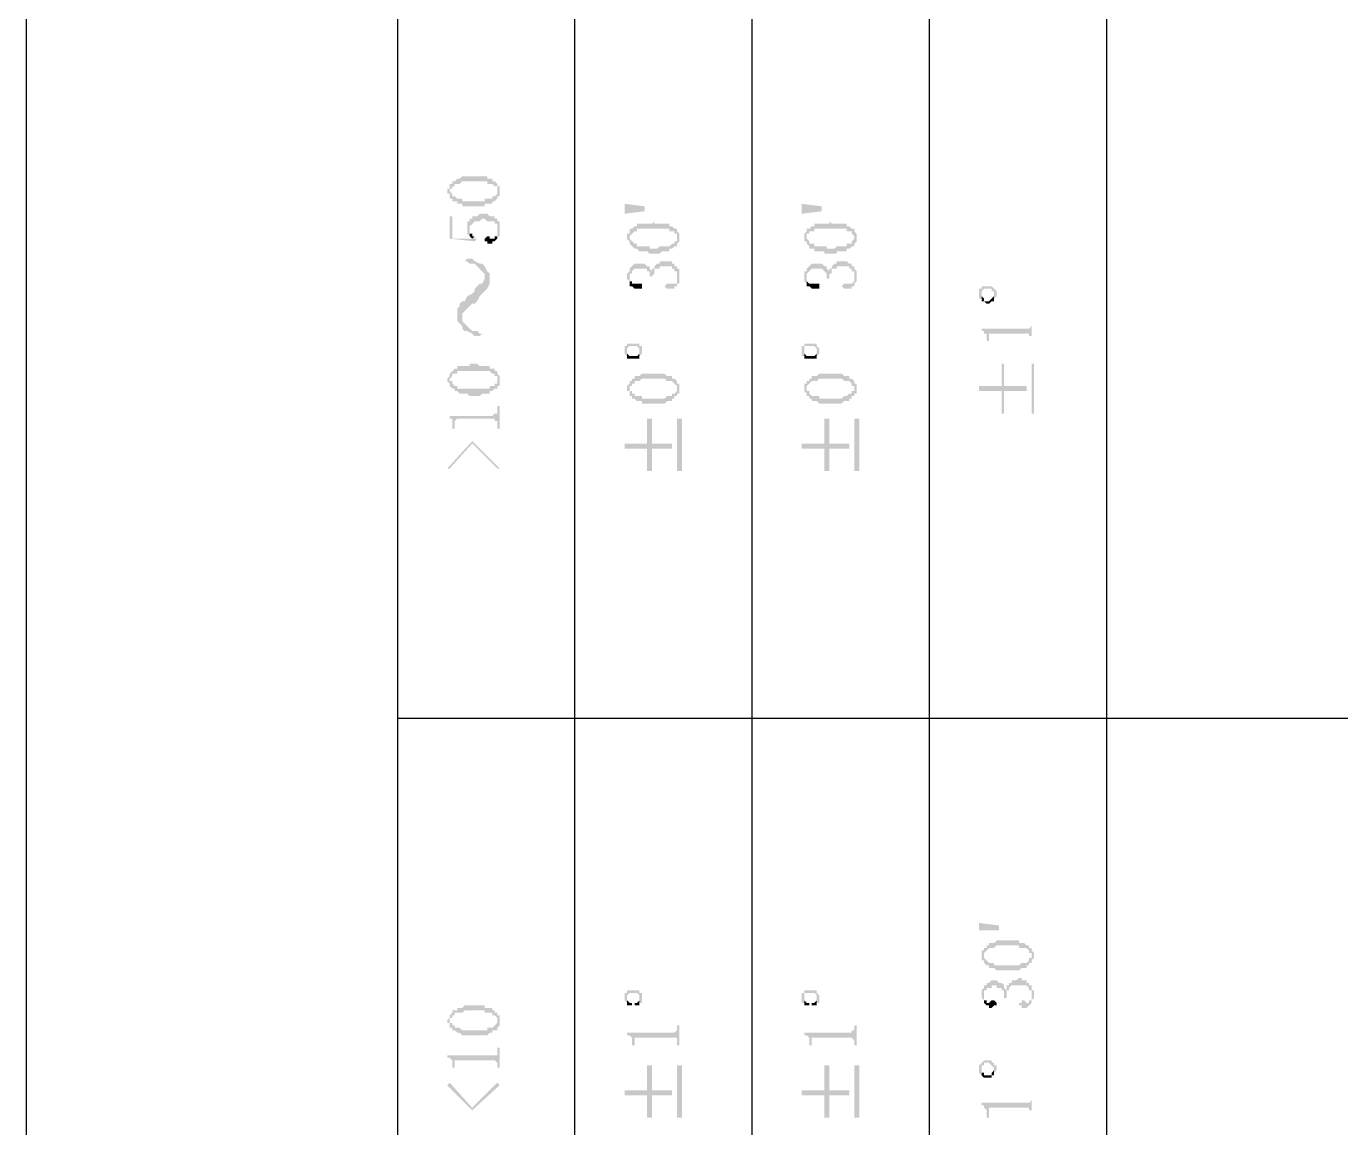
# Model space of a CAD drawing. Header units: inches. Extents: x 3613 to 8393, y -2205 to -794.
# Drawn here: x 3613.22 to 3636.98, y -1628.38 to -1608.47 of the extents above; entities that cross this region are included whole.
import ezdxf

# ---------------------------------------------------------------- set-up
doc = ezdxf.new("R2010")
doc.units = ezdxf.units.IN
doc.header["$MEASUREMENT"] = 0

msp = doc.modelspace()

# ---------------------------------------------------------------- hatches: boundary and pattern name
at = {"transparency": 33554559}
for points in [[(3620.83, -1611.456), (3620.83, -1611.501), (3620.875, -1611.501), (3620.875, -1611.546), (3620.875, -1611.591), (3620.875, -1611.456), (3620.875, -1611.411), (3620.921, -1611.411), (3620.921, -1611.366), (3620.966, -1611.366), (3620.966, -1611.321), (3621.056, -1611.321), (3621.101, -1611.275), (3621.552, -1611.275), (3621.552, -1611.321), (3621.643, -1611.321), (3621.688, -1611.366), (3621.733, -1611.366), (3621.733, -1611.411), (3621.733, -1611.456), (3621.733, -1611.321), (3621.733, -1611.321), (3621.688, -1611.275), (3621.643, -1611.275), (3621.643, -1611.23), (3621.552, -1611.23), (3621.552, -1611.185), (3621.101, -1611.185), (3621.056, -1611.23), (3621.011, -1611.23), (3620.966, -1611.275), (3620.921, -1611.275), (3620.921, -1611.321), (3620.875, -1611.321), (3620.875, -1611.366), (3620.875, -1611.411), (3620.83, -1611.411)], [(3620.875, -1611.591), (3620.921, -1611.591), (3620.921, -1611.636), (3621.011, -1611.636), (3621.011, -1611.682), (3621.101, -1611.682), (3621.101, -1611.727), (3621.507, -1611.727), (3621.507, -1611.682), (3621.643, -1611.682), (3621.643, -1611.636), (3621.688, -1611.636), (3621.733, -1611.591), (3621.733, -1611.546), (3621.778, -1611.546), (3621.778, -1611.501), (3621.778, -1611.456), (3621.778, -1611.411), (3621.778, -1611.366), (3621.733, -1611.366), (3621.733, -1611.321), (3621.733, -1611.456), (3621.733, -1611.501), (3621.733, -1611.501), (3621.688, -1611.546), (3621.643, -1611.546), (3621.643, -1611.591), (3621.507, -1611.591), (3621.507, -1611.636), (3621.101, -1611.636), (3621.101, -1611.591), (3621.011, -1611.591), (3620.966, -1611.546), (3620.921, -1611.546), (3620.921, -1611.501), (3620.921, -1611.501), (3620.875, -1611.456), (3620.875, -1611.456)], [(3624.035, -1611.682), (3624.396, -1611.727), (3624.396, -1611.817), (3624.035, -1611.862)], [(3627.239, -1611.682), (3627.6, -1611.727), (3627.6, -1611.817), (3627.239, -1611.862)], [(3620.875, -1611.907), (3620.875, -1612.313), (3621.327, -1612.359), (3621.372, -1612.313), (3621.327, -1612.313), (3621.327, -1612.268), (3621.282, -1612.313), (3620.921, -1612.313), (3620.921, -1611.907)], [(3621.191, -1612.088), (3621.191, -1612.178), (3621.191, -1612.223), (3621.191, -1612.223), (3621.236, -1612.268), (3621.236, -1612.133), (3621.236, -1612.088), (3621.236, -1612.088), (3621.282, -1612.043), (3621.282, -1612.043), (3621.327, -1611.997), (3621.417, -1611.997), (3621.462, -1611.952), (3621.507, -1611.952), (3621.552, -1611.997), (3621.688, -1611.997), (3621.688, -1612.043), (3621.733, -1612.043), (3621.733, -1612.088), (3621.733, -1612.133), (3621.733, -1612.268), (3621.778, -1612.268), (3621.778, -1612.223), (3621.778, -1612.133), (3621.778, -1612.088), (3621.778, -1611.997), (3621.733, -1611.997), (3621.733, -1611.952), (3621.688, -1611.952), (3621.688, -1611.907), (3621.598, -1611.907), (3621.552, -1611.862), (3621.417, -1611.862), (3621.372, -1611.907), (3621.282, -1611.907), (3621.282, -1611.952), (3621.236, -1611.952), (3621.236, -1611.997), (3621.191, -1611.997), (3621.191, -1612.043)], [(3624.08, -1612.313), (3624.08, -1612.313), (3624.125, -1612.359), (3624.125, -1612.404), (3624.125, -1612.268), (3624.125, -1612.268), (3624.17, -1612.223), (3624.17, -1612.223), (3624.215, -1612.178), (3624.26, -1612.178), (3624.26, -1612.133), (3624.847, -1612.133), (3624.847, -1612.178), (3624.937, -1612.178), (3624.937, -1612.223), (3624.982, -1612.223), (3624.982, -1612.268), (3624.982, -1612.313), (3624.982, -1612.133), (3624.937, -1612.133), (3624.892, -1612.088), (3624.847, -1612.088), (3624.847, -1612.043), (3624.576, -1612.043), (3624.576, -1611.997), (3624.576, -1611.997), (3624.531, -1612.043), (3624.26, -1612.043), (3624.26, -1612.088), (3624.215, -1612.088), (3624.17, -1612.133), (3624.125, -1612.133), (3624.125, -1612.178), (3624.125, -1612.223), (3624.08, -1612.223), (3624.08, -1612.268)], [(3627.284, -1612.313), (3627.284, -1612.359), (3627.329, -1612.359), (3627.329, -1612.404), (3627.329, -1612.268), (3627.329, -1612.223), (3627.374, -1612.223), (3627.374, -1612.178), (3627.465, -1612.178), (3627.465, -1612.133), (3628.051, -1612.133), (3628.051, -1612.178), (3628.142, -1612.178), (3628.142, -1612.223), (3628.142, -1612.223), (3628.187, -1612.268), (3628.187, -1612.313), (3628.187, -1612.133), (3628.142, -1612.133), (3628.097, -1612.088), (3628.051, -1612.088), (3628.051, -1612.043), (3627.781, -1612.043), (3627.735, -1611.997), (3627.735, -1612.043), (3627.465, -1612.043), (3627.465, -1612.088), (3627.42, -1612.088), (3627.374, -1612.133), (3627.329, -1612.133), (3627.329, -1612.178), (3627.329, -1612.178), (3627.284, -1612.223), (3627.284, -1612.268)], [(3621.236, -1612.268), (3621.236, -1612.268), (3621.282, -1612.313), (3621.282, -1612.313), (3621.327, -1612.268), (3621.282, -1612.268), (3621.282, -1612.223), (3621.236, -1612.223), (3621.236, -1612.178), (3621.236, -1612.133)], [(3621.507, -1612.313), (3621.507, -1612.359), (3621.552, -1612.359), (3621.552, -1612.404), (3621.643, -1612.404), (3621.643, -1612.359), (3621.688, -1612.359), (3621.733, -1612.313), (3621.733, -1612.133), (3621.733, -1612.223), (3621.733, -1612.268), (3621.688, -1612.268), (3621.688, -1612.313), (3621.598, -1612.313), (3621.598, -1612.268), (3621.552, -1612.268)], [(3624.125, -1612.404), (3624.17, -1612.449), (3624.17, -1612.449), (3624.215, -1612.494), (3624.26, -1612.494), (3624.305, -1612.539), (3624.441, -1612.539), (3624.486, -1612.584), (3624.667, -1612.584), (3624.712, -1612.539), (3624.847, -1612.539), (3624.847, -1612.494), (3624.892, -1612.494), (3624.937, -1612.449), (3624.982, -1612.449), (3624.982, -1612.404), (3624.982, -1612.404), (3625.028, -1612.359), (3625.028, -1612.313), (3625.028, -1612.268), (3625.028, -1612.223), (3625.028, -1612.223), (3624.982, -1612.178), (3624.982, -1612.313), (3624.982, -1612.359), (3624.937, -1612.359), (3624.937, -1612.404), (3624.892, -1612.404), (3624.847, -1612.449), (3624.667, -1612.449), (3624.621, -1612.494), (3624.486, -1612.494), (3624.486, -1612.449), (3624.26, -1612.449), (3624.26, -1612.404), (3624.215, -1612.404), (3624.17, -1612.359), (3624.17, -1612.359), (3624.125, -1612.313), (3624.125, -1612.313)], [(3627.329, -1612.404), (3627.374, -1612.449), (3627.374, -1612.494), (3627.465, -1612.494), (3627.465, -1612.539), (3627.645, -1612.539), (3627.645, -1612.584), (3627.871, -1612.584), (3627.871, -1612.539), (3628.051, -1612.539), (3628.051, -1612.494), (3628.097, -1612.494), (3628.142, -1612.449), (3628.187, -1612.449), (3628.187, -1612.404), (3628.187, -1612.404), (3628.232, -1612.359), (3628.232, -1612.313), (3628.232, -1612.268), (3628.232, -1612.223), (3628.232, -1612.223), (3628.187, -1612.178), (3628.187, -1612.313), (3628.187, -1612.313), (3628.142, -1612.359), (3628.142, -1612.404), (3628.051, -1612.404), (3628.051, -1612.449), (3627.871, -1612.449), (3627.826, -1612.494), (3627.69, -1612.494), (3627.69, -1612.449), (3627.465, -1612.449), (3627.465, -1612.404), (3627.374, -1612.404), (3627.374, -1612.359), (3627.374, -1612.359), (3627.329, -1612.313), (3627.329, -1612.313)], [(3621.146, -1612.72), (3621.191, -1612.72), (3621.236, -1612.765), (3621.327, -1612.765), (3621.372, -1612.81), (3621.417, -1612.855), (3621.417, -1612.855), (3621.462, -1612.9), (3621.507, -1612.945), (3621.507, -1613.261), (3621.507, -1613.261), (3621.552, -1613.216), (3621.598, -1613.126), (3621.598, -1612.945), (3621.552, -1612.9), (3621.507, -1612.81), (3621.507, -1612.81), (3621.462, -1612.765), (3621.417, -1612.765), (3621.327, -1612.72), (3621.282, -1612.674), (3621.191, -1612.674)], [(3624.08, -1612.99), (3624.08, -1613.036), (3624.08, -1613.036), (3624.125, -1613.081), (3624.125, -1613.126), (3624.125, -1612.99), (3624.125, -1612.945), (3624.17, -1612.945), (3624.17, -1612.9), (3624.17, -1612.9), (3624.215, -1612.855), (3624.441, -1612.855), (3624.441, -1612.9), (3624.486, -1612.9), (3624.486, -1612.945), (3624.486, -1612.99), (3624.531, -1612.99), (3624.531, -1613.036), (3624.531, -1612.99), (3624.576, -1612.945), (3624.576, -1612.9), (3624.576, -1612.855), (3624.667, -1612.855), (3624.667, -1612.81), (3624.892, -1612.81), (3624.892, -1612.855), (3624.937, -1612.855), (3624.937, -1612.9), (3624.982, -1612.9), (3624.982, -1612.945), (3624.982, -1612.99), (3624.982, -1612.81), (3624.937, -1612.81), (3624.937, -1612.765), (3624.892, -1612.765), (3624.892, -1612.72), (3624.667, -1612.72), (3624.667, -1612.765), (3624.621, -1612.765), (3624.576, -1612.81), (3624.576, -1612.855), (3624.531, -1612.855), (3624.531, -1612.9), (3624.531, -1612.9), (3624.486, -1612.855), (3624.486, -1612.81), (3624.441, -1612.81), (3624.396, -1612.765), (3624.215, -1612.765), (3624.17, -1612.81), (3624.17, -1612.81), (3624.125, -1612.855), (3624.125, -1612.9), (3624.125, -1612.9), (3624.08, -1612.945), (3624.08, -1612.945)], [(3627.284, -1612.99), (3627.284, -1613.036), (3627.284, -1613.081), (3627.329, -1613.126), (3627.329, -1612.99), (3627.329, -1612.945), (3627.329, -1612.945), (3627.374, -1612.9), (3627.374, -1612.9), (3627.42, -1612.855), (3627.6, -1612.855), (3627.645, -1612.9), (3627.645, -1612.9), (3627.69, -1612.945), (3627.69, -1612.99), (3627.69, -1613.036), (3627.735, -1613.036), (3627.735, -1612.945), (3627.781, -1612.945), (3627.781, -1612.9), (3627.781, -1612.855), (3627.871, -1612.855), (3627.871, -1612.81), (3628.097, -1612.81), (3628.097, -1612.855), (3628.142, -1612.855), (3628.142, -1612.9), (3628.187, -1612.9), (3628.187, -1612.945), (3628.187, -1612.99), (3628.187, -1612.81), (3628.142, -1612.81), (3628.142, -1612.765), (3628.097, -1612.765), (3628.051, -1612.72), (3627.871, -1612.72), (3627.871, -1612.765), (3627.826, -1612.765), (3627.781, -1612.81), (3627.781, -1612.855), (3627.735, -1612.855), (3627.735, -1612.9), (3627.735, -1612.9), (3627.69, -1612.855), (3627.69, -1612.81), (3627.645, -1612.81), (3627.6, -1612.765), (3627.42, -1612.765), (3627.374, -1612.81), (3627.374, -1612.81), (3627.329, -1612.855), (3627.329, -1612.9), (3627.284, -1612.9), (3627.284, -1612.945), (3627.284, -1612.945)], [(3624.757, -1613.171), (3624.757, -1613.171), (3624.802, -1613.216), (3624.937, -1613.216), (3624.937, -1613.171), (3624.982, -1613.171), (3624.982, -1613.126), (3625.028, -1613.126), (3625.028, -1613.036), (3625.028, -1612.99), (3625.028, -1612.945), (3625.028, -1612.855), (3624.982, -1612.855), (3624.982, -1613.036), (3624.982, -1613.081), (3624.982, -1613.126), (3624.802, -1613.126)], [(3627.961, -1613.171), (3627.961, -1613.171), (3628.006, -1613.216), (3628.142, -1613.216), (3628.142, -1613.171), (3628.187, -1613.171), (3628.187, -1613.126), (3628.187, -1613.126), (3628.232, -1613.081), (3628.232, -1613.036), (3628.232, -1612.99), (3628.232, -1612.945), (3628.232, -1612.9), (3628.187, -1612.855), (3628.187, -1613.036), (3628.187, -1613.081), (3628.187, -1613.081), (3628.142, -1613.126), (3628.006, -1613.126)], [(3621.011, -1613.713), (3621.011, -1613.803), (3621.056, -1613.848), (3621.101, -1613.893), (3621.101, -1613.667), (3621.146, -1613.622), (3621.191, -1613.577), (3621.236, -1613.532), (3621.282, -1613.487), (3621.327, -1613.487), (3621.372, -1613.442), (3621.417, -1613.351), (3621.417, -1613.351), (3621.462, -1613.306), (3621.507, -1613.261), (3621.507, -1612.99), (3621.507, -1613.036), (3621.462, -1613.126), (3621.417, -1613.126), (3621.372, -1613.171), (3621.327, -1613.216), (3621.327, -1613.261), (3621.282, -1613.306), (3621.191, -1613.351), (3621.191, -1613.351), (3621.146, -1613.442), (3621.101, -1613.442), (3621.056, -1613.487), (3621.056, -1613.532), (3621.011, -1613.577), (3621.011, -1613.622)], [(3624.125, -1613.126), (3624.125, -1613.171), (3624.17, -1613.171), (3624.215, -1613.216), (3624.351, -1613.216), (3624.351, -1613.171), (3624.351, -1613.126), (3624.17, -1613.126), (3624.17, -1613.081), (3624.125, -1613.081), (3624.125, -1612.99)], [(3627.329, -1613.126), (3627.329, -1613.171), (3627.374, -1613.171), (3627.42, -1613.216), (3627.555, -1613.216), (3627.555, -1613.171), (3627.555, -1613.126), (3627.374, -1613.126), (3627.329, -1613.081), (3627.329, -1612.99)], [(3630.443, -1613.306), (3630.443, -1613.351), (3630.443, -1613.397), (3630.489, -1613.397), (3630.489, -1613.306), (3630.489, -1613.261), (3630.489, -1613.261), (3630.534, -1613.216), (3630.669, -1613.216), (3630.669, -1613.261), (3630.714, -1613.261), (3630.714, -1613.442), (3630.714, -1613.397), (3630.714, -1613.397), (3630.759, -1613.351), (3630.759, -1613.306), (3630.759, -1613.261), (3630.714, -1613.216), (3630.714, -1613.216), (3630.669, -1613.171), (3630.489, -1613.171), (3630.489, -1613.216), (3630.443, -1613.216), (3630.443, -1613.261), (3630.443, -1613.261)], [(3630.489, -1613.397), (3630.489, -1613.442), (3630.534, -1613.442), (3630.579, -1613.487), (3630.624, -1613.487), (3630.669, -1613.442), (3630.714, -1613.442), (3630.714, -1613.306), (3630.714, -1613.351), (3630.714, -1613.351), (3630.669, -1613.397), (3630.669, -1613.397), (3630.624, -1613.442), (3630.534, -1613.442), (3630.534, -1613.397), (3630.534, -1613.397), (3630.489, -1613.351), (3630.489, -1613.306), (3630.489, -1613.306)], [(3621.101, -1613.893), (3621.101, -1613.938), (3621.146, -1613.983), (3621.191, -1613.983), (3621.282, -1614.028), (3621.327, -1614.074), (3621.417, -1614.074), (3621.462, -1614.028), (3621.417, -1614.028), (3621.372, -1613.983), (3621.282, -1613.983), (3621.236, -1613.938), (3621.191, -1613.893), (3621.191, -1613.893), (3621.146, -1613.848), (3621.101, -1613.803), (3621.101, -1613.758)], [(3630.489, -1613.938), (3630.489, -1613.983), (3630.534, -1613.983), (3630.534, -1614.028), (3630.579, -1614.028), (3630.579, -1614.119), (3630.579, -1614.164), (3630.624, -1614.164), (3630.624, -1614.074), (3630.624, -1614.028), (3631.346, -1614.028), (3631.346, -1614.074), (3631.391, -1614.074), (3631.391, -1614.119), (3631.391, -1614.164), (3631.391, -1613.803), (3631.391, -1613.848), (3631.391, -1613.893), (3631.346, -1613.938), (3631.301, -1613.938)], [(3624.035, -1614.344), (3624.035, -1614.389), (3624.035, -1614.389), (3624.08, -1614.435), (3624.08, -1614.299), (3624.08, -1614.299), (3624.125, -1614.254), (3624.26, -1614.254), (3624.305, -1614.299), (3624.305, -1614.435), (3624.305, -1614.435), (3624.351, -1614.389), (3624.351, -1614.344), (3624.351, -1614.299), (3624.351, -1614.254), (3624.305, -1614.254), (3624.305, -1614.209), (3624.08, -1614.209), (3624.08, -1614.254), (3624.035, -1614.254), (3624.035, -1614.299), (3624.035, -1614.299)], [(3624.08, -1614.435), (3624.08, -1614.48), (3624.305, -1614.48), (3624.305, -1614.344), (3624.305, -1614.389), (3624.305, -1614.389), (3624.26, -1614.435), (3624.125, -1614.435), (3624.08, -1614.389), (3624.08, -1614.344), (3624.08, -1614.344)], [(3627.239, -1614.344), (3627.239, -1614.389), (3627.239, -1614.435), (3627.284, -1614.435), (3627.284, -1614.299), (3627.284, -1614.254), (3627.465, -1614.254), (3627.51, -1614.299), (3627.51, -1614.435), (3627.51, -1614.435), (3627.555, -1614.389), (3627.555, -1614.344), (3627.555, -1614.299), (3627.555, -1614.299), (3627.51, -1614.254), (3627.51, -1614.209), (3627.284, -1614.209), (3627.284, -1614.254), (3627.239, -1614.254), (3627.239, -1614.299), (3627.239, -1614.299)], [(3627.284, -1614.435), (3627.284, -1614.48), (3627.51, -1614.48), (3627.51, -1614.344), (3627.51, -1614.389), (3627.51, -1614.389), (3627.465, -1614.435), (3627.329, -1614.435), (3627.284, -1614.389), (3627.284, -1614.344), (3627.284, -1614.344)], [(3620.83, -1614.841), (3620.83, -1614.886), (3620.83, -1614.886), (3620.875, -1614.931), (3620.875, -1614.976), (3620.875, -1614.841), (3620.875, -1614.841), (3620.921, -1614.796), (3620.921, -1614.751), (3621.011, -1614.751), (3621.011, -1614.705), (3621.598, -1614.705), (3621.643, -1614.751), (3621.688, -1614.751), (3621.688, -1614.796), (3621.733, -1614.796), (3621.733, -1614.841), (3621.733, -1614.705), (3621.688, -1614.705), (3621.688, -1614.66), (3621.598, -1614.66), (3621.598, -1614.615), (3621.417, -1614.615), (3621.372, -1614.57), (3621.236, -1614.57), (3621.236, -1614.615), (3621.011, -1614.615), (3621.011, -1614.66), (3620.966, -1614.66), (3620.921, -1614.705), (3620.921, -1614.705), (3620.875, -1614.751), (3620.875, -1614.796), (3620.875, -1614.796)], [(3630.443, -1614.976), (3630.443, -1615.066), (3630.85, -1615.066), (3630.85, -1615.473), (3630.895, -1615.473), (3630.895, -1615.066), (3631.301, -1615.066), (3631.301, -1614.976), (3630.895, -1614.976), (3630.895, -1614.57), (3630.85, -1614.57), (3630.85, -1614.976)], [(3631.436, -1615.473), (3631.436, -1614.57), (3631.391, -1614.57), (3631.391, -1615.473)], [(3620.875, -1614.976), (3620.921, -1615.021), (3620.966, -1615.021), (3620.966, -1615.066), (3621.011, -1615.066), (3621.056, -1615.112), (3621.191, -1615.112), (3621.236, -1615.157), (3621.417, -1615.157), (3621.462, -1615.112), (3621.598, -1615.112), (3621.598, -1615.066), (3621.643, -1615.066), (3621.688, -1615.021), (3621.733, -1615.021), (3621.733, -1614.976), (3621.778, -1614.976), (3621.778, -1614.931), (3621.778, -1614.841), (3621.778, -1614.796), (3621.778, -1614.796), (3621.733, -1614.751), (3621.733, -1614.886), (3621.733, -1614.931), (3621.688, -1614.931), (3621.688, -1614.976), (3621.598, -1614.976), (3621.598, -1615.021), (3621.011, -1615.021), (3621.011, -1614.976), (3620.966, -1614.976), (3620.921, -1614.931), (3620.921, -1614.886), (3620.875, -1614.886), (3620.875, -1614.841)], [(3624.08, -1615.021), (3624.08, -1615.066), (3624.125, -1615.066), (3624.125, -1615.112), (3624.125, -1615.157), (3624.125, -1615.021), (3624.125, -1614.976), (3624.17, -1614.976), (3624.17, -1614.931), (3624.215, -1614.931), (3624.215, -1614.886), (3624.305, -1614.886), (3624.351, -1614.841), (3624.757, -1614.841), (3624.802, -1614.886), (3624.892, -1614.886), (3624.937, -1614.931), (3624.937, -1614.931), (3624.982, -1614.976), (3624.982, -1615.021), (3624.982, -1614.886), (3624.982, -1614.886), (3624.937, -1614.841), (3624.892, -1614.841), (3624.892, -1614.796), (3624.802, -1614.796), (3624.757, -1614.751), (3624.351, -1614.751), (3624.305, -1614.796), (3624.215, -1614.796), (3624.215, -1614.841), (3624.17, -1614.841), (3624.17, -1614.886), (3624.125, -1614.886), (3624.125, -1614.931), (3624.125, -1614.931), (3624.08, -1614.976), (3624.08, -1614.976)], [(3627.284, -1615.021), (3627.284, -1615.066), (3627.284, -1615.066), (3627.329, -1615.112), (3627.329, -1615.157), (3627.329, -1615.021), (3627.329, -1614.976), (3627.329, -1614.976), (3627.374, -1614.931), (3627.374, -1614.931), (3627.42, -1614.886), (3627.51, -1614.886), (3627.555, -1614.841), (3627.961, -1614.841), (3628.006, -1614.886), (3628.097, -1614.886), (3628.142, -1614.931), (3628.142, -1614.976), (3628.187, -1614.976), (3628.187, -1615.021), (3628.187, -1614.886), (3628.187, -1614.886), (3628.142, -1614.841), (3628.097, -1614.841), (3628.097, -1614.796), (3628.006, -1614.796), (3627.961, -1614.751), (3627.555, -1614.751), (3627.51, -1614.796), (3627.42, -1614.796), (3627.42, -1614.841), (3627.374, -1614.841), (3627.374, -1614.886), (3627.329, -1614.886), (3627.329, -1614.931), (3627.284, -1614.931), (3627.284, -1614.976), (3627.284, -1614.976)], [(3624.125, -1615.157), (3624.17, -1615.157), (3624.17, -1615.202), (3624.215, -1615.202), (3624.26, -1615.247), (3624.351, -1615.247), (3624.351, -1615.292), (3624.757, -1615.292), (3624.802, -1615.247), (3624.892, -1615.247), (3624.892, -1615.202), (3624.937, -1615.202), (3624.937, -1615.157), (3624.982, -1615.157), (3624.982, -1615.112), (3625.028, -1615.112), (3625.028, -1615.066), (3625.028, -1615.021), (3625.028, -1614.976), (3625.028, -1614.931), (3624.982, -1614.931), (3624.982, -1614.886), (3624.982, -1615.021), (3624.982, -1615.066), (3624.982, -1615.066), (3624.937, -1615.112), (3624.892, -1615.112), (3624.892, -1615.157), (3624.802, -1615.157), (3624.757, -1615.202), (3624.351, -1615.202), (3624.351, -1615.157), (3624.215, -1615.157), (3624.215, -1615.112), (3624.17, -1615.112), (3624.17, -1615.066), (3624.125, -1615.066), (3624.125, -1615.021), (3624.125, -1615.021)], [(3627.329, -1615.157), (3627.374, -1615.157), (3627.374, -1615.202), (3627.42, -1615.202), (3627.42, -1615.247), (3627.51, -1615.247), (3627.555, -1615.292), (3627.961, -1615.292), (3628.006, -1615.247), (3628.097, -1615.247), (3628.097, -1615.202), (3628.142, -1615.202), (3628.142, -1615.157), (3628.187, -1615.157), (3628.187, -1615.112), (3628.232, -1615.112), (3628.232, -1615.066), (3628.232, -1615.021), (3628.232, -1614.976), (3628.232, -1614.931), (3628.187, -1614.931), (3628.187, -1614.886), (3628.187, -1615.021), (3628.187, -1615.066), (3628.142, -1615.066), (3628.142, -1615.112), (3628.097, -1615.112), (3628.051, -1615.157), (3628.006, -1615.157), (3627.961, -1615.202), (3627.555, -1615.202), (3627.555, -1615.157), (3627.42, -1615.157), (3627.374, -1615.112), (3627.374, -1615.066), (3627.329, -1615.066), (3627.329, -1615.021), (3627.329, -1615.021)], [(3620.83, -1615.518), (3620.875, -1615.518), (3620.875, -1615.563), (3620.921, -1615.563), (3620.921, -1615.608), (3620.921, -1615.743), (3620.966, -1615.743), (3620.966, -1615.608), (3620.966, -1615.608), (3621.011, -1615.563), (3621.688, -1615.563), (3621.688, -1615.608), (3621.733, -1615.608), (3621.733, -1615.743), (3621.778, -1615.743), (3621.778, -1615.337), (3621.733, -1615.337), (3621.733, -1615.428), (3621.733, -1615.473), (3621.688, -1615.473), (3621.643, -1615.518)], [(3624.035, -1616.014), (3624.035, -1616.105), (3624.441, -1616.105), (3624.441, -1616.511), (3624.531, -1616.511), (3624.531, -1616.105), (3624.892, -1616.105), (3624.892, -1616.014), (3624.531, -1616.014), (3624.531, -1615.563), (3624.441, -1615.563), (3624.441, -1616.014)], [(3625.073, -1616.511), (3625.073, -1615.563), (3624.982, -1615.563), (3624.982, -1616.511)], [(3627.239, -1616.014), (3627.239, -1616.105), (3627.645, -1616.105), (3627.645, -1616.511), (3627.735, -1616.511), (3627.735, -1616.105), (3628.097, -1616.105), (3628.097, -1616.014), (3627.735, -1616.014), (3627.735, -1615.563), (3627.645, -1615.563), (3627.645, -1616.014)], [(3628.277, -1616.511), (3628.277, -1615.563), (3628.187, -1615.563), (3628.187, -1616.511)], [(3620.83, -1616.466), (3620.875, -1616.466), (3621.282, -1616.014), (3621.733, -1616.466), (3621.778, -1616.466), (3621.282, -1615.969)], [(3630.443, -1624.68), (3630.804, -1624.725), (3630.804, -1624.815), (3630.443, -1624.815)], [(3630.489, -1625.266), (3630.489, -1625.311), (3630.489, -1625.357), (3630.534, -1625.357), (3630.534, -1625.402), (3630.534, -1625.266), (3630.534, -1625.221), (3630.534, -1625.221), (3630.579, -1625.176), (3630.579, -1625.176), (3630.624, -1625.131), (3630.714, -1625.131), (3630.759, -1625.086), (3631.166, -1625.086), (3631.166, -1625.131), (3631.301, -1625.131), (3631.346, -1625.176), (3631.346, -1625.221), (3631.391, -1625.221), (3631.391, -1625.266), (3631.391, -1625.131), (3631.346, -1625.131), (3631.346, -1625.086), (3631.301, -1625.086), (3631.256, -1625.041), (3631.166, -1625.041), (3631.166, -1624.996), (3630.759, -1624.996), (3630.714, -1625.041), (3630.624, -1625.041), (3630.624, -1625.086), (3630.579, -1625.086), (3630.579, -1625.131), (3630.534, -1625.131), (3630.534, -1625.176), (3630.489, -1625.176), (3630.489, -1625.221), (3630.489, -1625.221)], [(3630.534, -1625.402), (3630.534, -1625.402), (3630.579, -1625.447), (3630.624, -1625.447), (3630.624, -1625.492), (3630.714, -1625.492), (3630.759, -1625.537), (3631.166, -1625.537), (3631.211, -1625.492), (3631.301, -1625.492), (3631.301, -1625.447), (3631.346, -1625.447), (3631.346, -1625.402), (3631.391, -1625.402), (3631.391, -1625.357), (3631.391, -1625.357), (3631.436, -1625.311), (3631.436, -1625.266), (3631.436, -1625.221), (3631.436, -1625.221), (3631.391, -1625.176), (3631.391, -1625.131), (3631.391, -1625.266), (3631.391, -1625.311), (3631.346, -1625.311), (3631.346, -1625.357), (3631.346, -1625.357), (3631.301, -1625.402), (3631.211, -1625.402), (3631.166, -1625.447), (3630.714, -1625.447), (3630.714, -1625.402), (3630.624, -1625.402), (3630.579, -1625.357), (3630.579, -1625.357), (3630.534, -1625.311), (3630.534, -1625.266), (3630.534, -1625.266)], [(3630.489, -1625.943), (3630.489, -1625.988), (3630.489, -1626.034), (3630.489, -1626.034), (3630.534, -1626.079), (3630.534, -1625.988), (3630.534, -1625.943), (3630.534, -1625.898), (3630.579, -1625.898), (3630.579, -1625.853), (3630.669, -1625.853), (3630.669, -1625.808), (3630.759, -1625.808), (3630.759, -1625.853), (3630.85, -1625.853), (3630.85, -1625.898), (3630.895, -1625.898), (3630.895, -1625.988), (3630.895, -1626.034), (3630.94, -1626.034), (3630.94, -1625.988), (3630.94, -1625.898), (3630.985, -1625.898), (3630.985, -1625.853), (3630.985, -1625.853), (3631.03, -1625.808), (3631.301, -1625.808), (3631.346, -1625.853), (3631.346, -1625.898), (3631.391, -1625.898), (3631.391, -1625.943), (3631.391, -1625.988), (3631.391, -1625.808), (3631.346, -1625.808), (3631.346, -1625.763), (3631.301, -1625.763), (3631.301, -1625.718), (3631.211, -1625.718), (3631.211, -1625.673), (3631.166, -1625.673), (3631.12, -1625.718), (3631.03, -1625.718), (3631.03, -1625.763), (3630.985, -1625.763), (3630.985, -1625.808), (3630.94, -1625.808), (3630.94, -1625.853), (3630.94, -1625.898), (3630.895, -1625.853), (3630.895, -1625.808), (3630.895, -1625.808), (3630.85, -1625.763), (3630.804, -1625.763), (3630.759, -1625.718), (3630.669, -1625.718), (3630.624, -1625.763), (3630.579, -1625.763), (3630.579, -1625.808), (3630.534, -1625.808), (3630.534, -1625.853), (3630.534, -1625.853), (3630.489, -1625.898)], [(3631.166, -1626.169), (3631.211, -1626.169), (3631.211, -1626.214), (3631.301, -1626.214), (3631.346, -1626.169), (3631.346, -1626.169), (3631.391, -1626.124), (3631.391, -1626.079), (3631.391, -1626.079), (3631.436, -1626.034), (3631.436, -1625.988), (3631.436, -1625.943), (3631.436, -1625.898), (3631.391, -1625.898), (3631.391, -1625.808), (3631.391, -1625.988), (3631.391, -1626.034), (3631.391, -1626.079), (3631.346, -1626.079), (3631.346, -1626.124), (3631.301, -1626.124), (3631.256, -1626.079), (3631.211, -1626.079), (3631.211, -1626.124), (3631.166, -1626.124)], [(3624.035, -1626.034), (3624.035, -1626.079), (3624.035, -1626.079), (3624.08, -1626.124), (3624.08, -1625.988), (3624.08, -1625.988), (3624.125, -1625.943), (3624.26, -1625.943), (3624.305, -1625.988), (3624.305, -1626.124), (3624.351, -1626.124), (3624.351, -1626.034), (3624.351, -1625.988), (3624.351, -1625.943), (3624.305, -1625.943), (3624.305, -1625.898), (3624.08, -1625.898), (3624.08, -1625.943), (3624.035, -1625.943), (3624.035, -1625.988), (3624.035, -1625.988)], [(3624.08, -1626.124), (3624.08, -1626.169), (3624.305, -1626.169), (3624.305, -1626.034), (3624.305, -1626.079), (3624.305, -1626.079), (3624.26, -1626.124), (3624.215, -1626.124), (3624.215, -1626.169), (3624.17, -1626.169), (3624.17, -1626.124), (3624.125, -1626.124), (3624.08, -1626.079), (3624.08, -1626.034), (3624.08, -1626.034)], [(3627.239, -1626.034), (3627.239, -1626.079), (3627.239, -1626.124), (3627.284, -1626.124), (3627.284, -1625.988), (3627.284, -1625.943), (3627.465, -1625.943), (3627.51, -1625.988), (3627.51, -1626.124), (3627.555, -1626.124), (3627.555, -1626.034), (3627.555, -1625.988), (3627.555, -1625.988), (3627.51, -1625.943), (3627.51, -1625.898), (3627.284, -1625.898), (3627.284, -1625.943), (3627.239, -1625.943), (3627.239, -1625.988), (3627.239, -1625.988)], [(3627.284, -1626.124), (3627.284, -1626.169), (3627.51, -1626.169), (3627.51, -1626.034), (3627.51, -1626.079), (3627.51, -1626.079), (3627.465, -1626.124), (3627.42, -1626.124), (3627.42, -1626.169), (3627.374, -1626.169), (3627.374, -1626.124), (3627.329, -1626.124), (3627.284, -1626.079), (3627.284, -1626.034), (3627.284, -1626.034)], [(3630.534, -1626.079), (3630.534, -1626.124), (3630.534, -1626.124), (3630.579, -1626.169), (3630.624, -1626.169), (3630.624, -1626.214), (3630.669, -1626.214), (3630.714, -1626.169), (3630.759, -1626.169), (3630.759, -1626.124), (3630.759, -1626.124), (3630.714, -1626.079), (3630.669, -1626.079), (3630.624, -1626.124), (3630.579, -1626.124), (3630.579, -1626.079), (3630.534, -1626.079), (3630.534, -1626.034), (3630.534, -1625.988)], [(3620.83, -1626.44), (3620.83, -1626.485), (3620.875, -1626.485), (3620.875, -1626.53), (3620.875, -1626.575), (3620.875, -1626.44), (3620.875, -1626.395), (3620.921, -1626.395), (3620.921, -1626.35), (3620.966, -1626.35), (3620.966, -1626.304), (3621.101, -1626.304), (3621.146, -1626.259), (3621.507, -1626.259), (3621.507, -1626.304), (3621.643, -1626.304), (3621.643, -1626.35), (3621.688, -1626.35), (3621.733, -1626.395), (3621.733, -1626.44), (3621.733, -1626.304), (3621.688, -1626.304), (3621.688, -1626.259), (3621.643, -1626.259), (3621.643, -1626.214), (3621.507, -1626.214), (3621.507, -1626.169), (3621.146, -1626.169), (3621.101, -1626.214), (3621.011, -1626.214), (3621.011, -1626.259), (3620.921, -1626.259), (3620.921, -1626.304), (3620.921, -1626.304), (3620.875, -1626.35), (3620.875, -1626.395), (3620.875, -1626.395)], [(3620.875, -1626.575), (3620.921, -1626.575), (3620.921, -1626.62), (3620.966, -1626.62), (3621.011, -1626.665), (3621.056, -1626.665), (3621.101, -1626.711), (3621.552, -1626.711), (3621.598, -1626.665), (3621.643, -1626.665), (3621.643, -1626.62), (3621.733, -1626.62), (3621.733, -1626.575), (3621.733, -1626.575), (3621.778, -1626.53), (3621.778, -1626.485), (3621.778, -1626.44), (3621.778, -1626.395), (3621.778, -1626.35), (3621.733, -1626.35), (3621.733, -1626.304), (3621.733, -1626.485), (3621.733, -1626.485), (3621.688, -1626.53), (3621.688, -1626.53), (3621.643, -1626.575), (3621.552, -1626.575), (3621.552, -1626.62), (3621.101, -1626.62), (3621.056, -1626.575), (3620.966, -1626.575), (3620.966, -1626.53), (3620.921, -1626.53), (3620.921, -1626.485), (3620.875, -1626.485), (3620.875, -1626.44)], [(3624.08, -1626.665), (3624.08, -1626.711), (3624.125, -1626.711), (3624.17, -1626.756), (3624.17, -1626.801), (3624.17, -1626.891), (3624.215, -1626.891), (3624.215, -1626.801), (3624.215, -1626.756), (3624.982, -1626.756), (3624.982, -1626.801), (3624.982, -1626.891), (3625.028, -1626.891), (3625.028, -1626.53), (3624.982, -1626.53), (3624.982, -1626.575), (3624.982, -1626.62), (3624.982, -1626.62), (3624.937, -1626.665), (3624.892, -1626.665)], [(3627.284, -1626.665), (3627.284, -1626.711), (3627.329, -1626.711), (3627.374, -1626.756), (3627.374, -1626.801), (3627.374, -1626.891), (3627.42, -1626.891), (3627.42, -1626.801), (3627.42, -1626.756), (3628.142, -1626.756), (3628.187, -1626.801), (3628.187, -1626.891), (3628.232, -1626.891), (3628.232, -1626.53), (3628.187, -1626.53), (3628.187, -1626.575), (3628.187, -1626.62), (3628.142, -1626.62), (3628.142, -1626.665), (3628.097, -1626.665)], [(3620.83, -1627.072), (3620.83, -1627.117), (3620.875, -1627.117), (3620.921, -1627.162), (3620.921, -1627.252), (3620.921, -1627.297), (3620.966, -1627.297), (3620.966, -1627.207), (3620.966, -1627.162), (3621.688, -1627.162), (3621.733, -1627.207), (3621.733, -1627.252), (3621.733, -1627.297), (3621.778, -1627.297), (3621.778, -1626.936), (3621.733, -1626.936), (3621.733, -1627.027), (3621.733, -1627.072), (3621.643, -1627.072)], [(3630.443, -1627.297), (3630.443, -1627.342), (3630.443, -1627.388), (3630.443, -1627.388), (3630.489, -1627.433), (3630.489, -1627.252), (3630.534, -1627.252), (3630.534, -1627.207), (3630.624, -1627.207), (3630.669, -1627.252), (3630.669, -1627.252), (3630.714, -1627.297), (3630.714, -1627.433), (3630.714, -1627.388), (3630.714, -1627.388), (3630.759, -1627.342), (3630.759, -1627.297), (3630.759, -1627.252), (3630.714, -1627.252), (3630.714, -1627.207), (3630.669, -1627.207), (3630.669, -1627.162), (3630.534, -1627.162), (3630.489, -1627.207), (3630.489, -1627.207), (3630.443, -1627.252)], [(3624.035, -1627.703), (3624.035, -1627.794), (3624.441, -1627.794), (3624.441, -1628.2), (3624.531, -1628.2), (3624.531, -1627.794), (3624.892, -1627.794), (3624.892, -1627.703), (3624.531, -1627.703), (3624.531, -1627.252), (3624.441, -1627.252), (3624.441, -1627.703)], [(3625.073, -1628.2), (3625.073, -1627.252), (3624.982, -1627.252), (3624.982, -1628.2)], [(3627.239, -1627.703), (3627.239, -1627.794), (3627.645, -1627.794), (3627.645, -1628.2), (3627.735, -1628.2), (3627.735, -1627.794), (3628.097, -1627.794), (3628.097, -1627.703), (3627.735, -1627.703), (3627.735, -1627.252), (3627.645, -1627.252), (3627.645, -1627.703)], [(3628.277, -1628.2), (3628.277, -1627.252), (3628.187, -1627.252), (3628.187, -1628.2)], [(3630.489, -1627.433), (3630.489, -1627.433), (3630.534, -1627.478), (3630.669, -1627.478), (3630.669, -1627.433), (3630.714, -1627.433), (3630.714, -1627.297), (3630.714, -1627.342), (3630.714, -1627.342), (3630.669, -1627.388), (3630.669, -1627.433), (3630.534, -1627.433), (3630.534, -1627.388), (3630.489, -1627.388), (3630.489, -1627.342), (3630.489, -1627.342)], [(3620.83, -1627.613), (3621.282, -1628.065), (3621.778, -1627.613), (3621.733, -1627.568), (3621.282, -1628.019), (3620.875, -1627.568)], [(3630.489, -1627.929), (3630.489, -1627.974), (3630.534, -1627.974), (3630.534, -1628.019), (3630.534, -1628.019), (3630.579, -1628.065), (3630.579, -1628.2), (3630.624, -1628.2), (3630.624, -1628.065), (3630.624, -1628.019), (3631.346, -1628.019), (3631.346, -1628.065), (3631.391, -1628.065), (3631.391, -1628.2), (3631.391, -1627.794), (3631.391, -1627.884), (3631.391, -1627.884), (3631.346, -1627.929), (3631.301, -1627.929)]]:
    msp.add_hatch(color=256, dxfattribs=at).paths.add_polyline_path(points)

# ---------------------------------------------------------------- linework, layer by layer
for p, q in [((3619.928, -1574.144), (3619.928, -1860.885)), ((3632.745, -1620.979), (4029.183, -1620.979))]:
    msp.add_line(p, q)
msp.add_lwpolyline([(4033.221, -1865.144), (4033.221, -1568.144), (3613.221, -1568.144), (3613.221, -1865.144)], close=True)
for points in [[(3623.132, -1574.144), (3623.132, -1648.058)], [(3626.336, -1574.144), (3626.336, -1648.058)], [(3629.541, -1574.144), (3629.541, -1648.058)], [(3632.745, -1574.144), (3632.745, -1860.885)], [(3619.928, -1620.979), (3632.745, -1620.979)]]:
    msp.add_lwpolyline(points)

doc.saveas('drawing.dxf')
